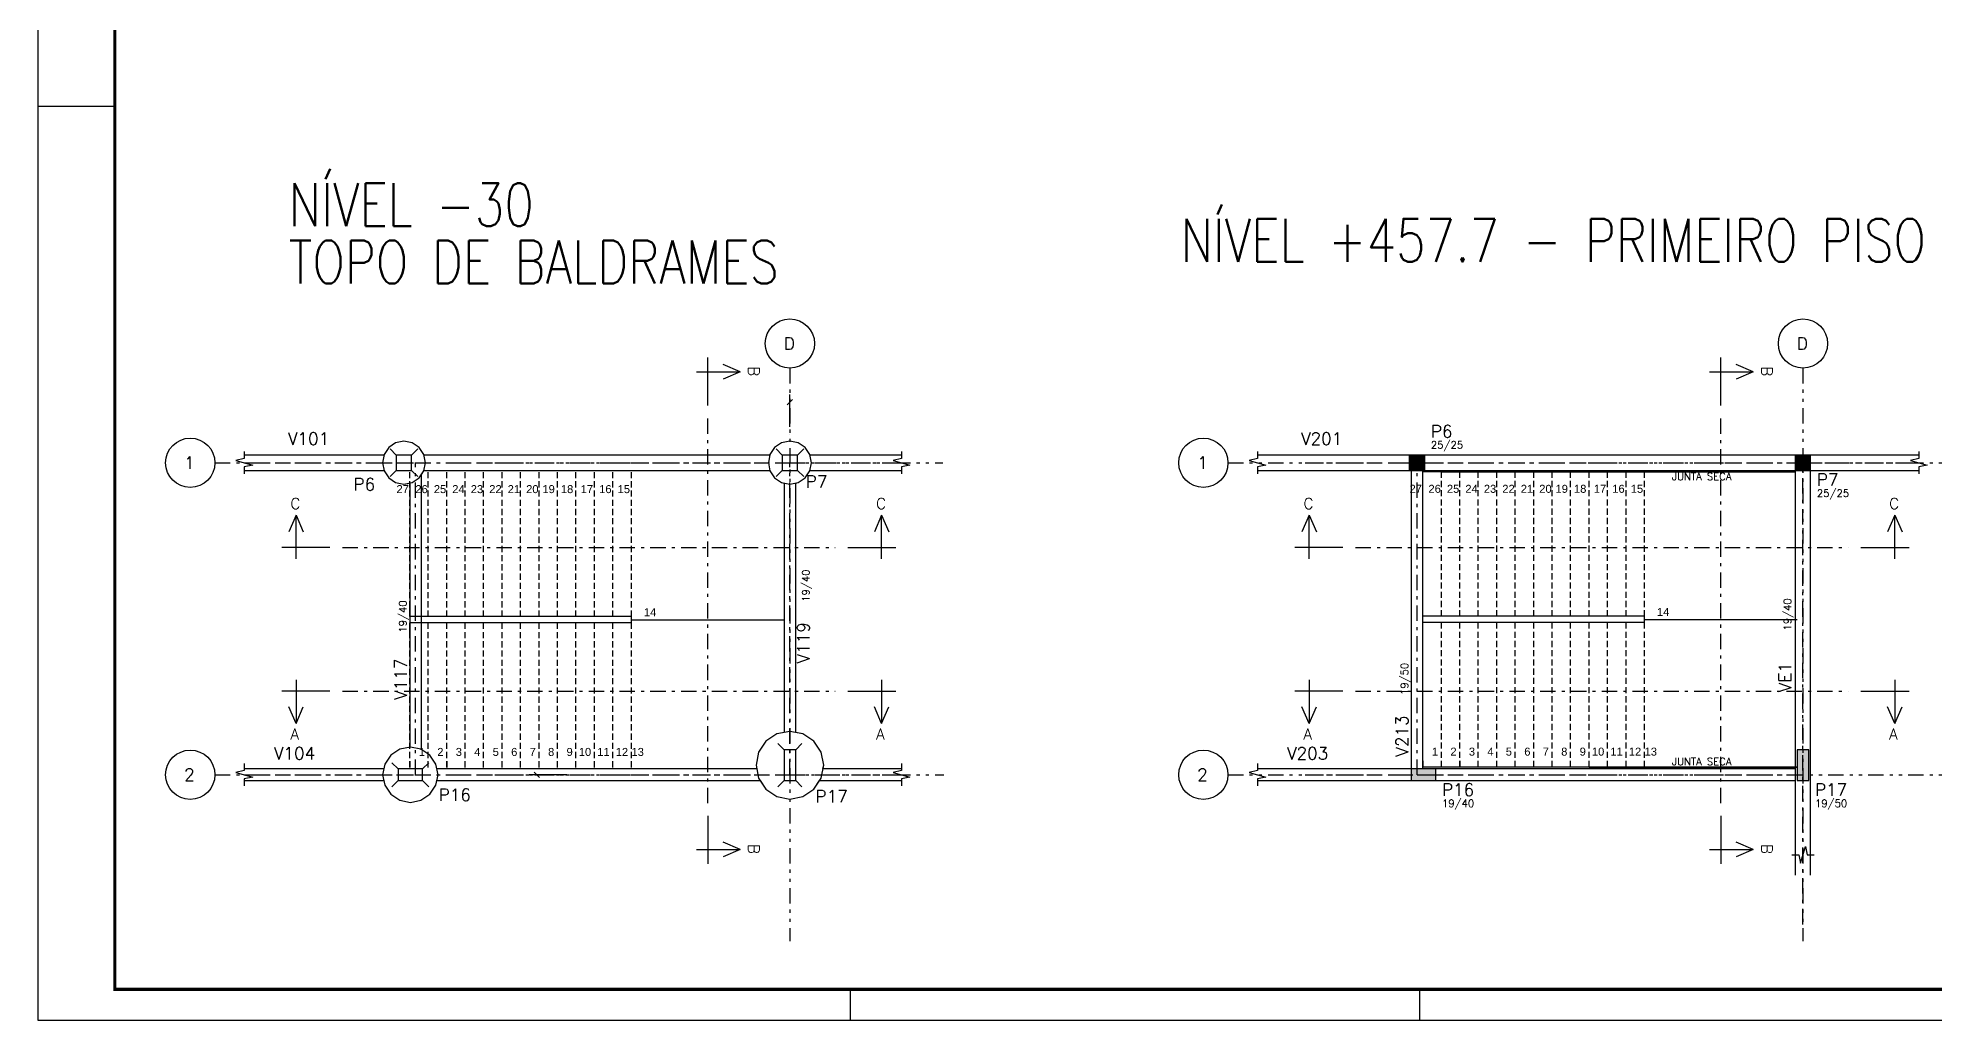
# Model space of a CAD drawing. Extents: x -2534 to -2415, y 70 to 154.
# Drawn here: x -2533.7 to -2472.1, y 70.2 to 102.1 of the extents above; entities that cross this region are included whole.
import ezdxf
from ezdxf.enums import TextEntityAlignment as Align

# ---------------------------------------------------------------- set-up
doc = ezdxf.new("R2010")
doc.units = 0
doc.header["$MEASUREMENT"] = 0
for name, pattern in [('CONTINU', [0]), ('DASHED', [0.75, 0.5, -0.25]), ('ESTILO_TQS_0003', [0.91, 0.5, -0.2, 0.01, -0.2]), ('ESTILO_TQS_0004', [1.12, 0.5, -0.2, 0.01, -0.2, 0.01, -0.2])]:
    doc.linetypes.add(name, pattern=pattern)
doc.layers.get('0').update_dxf_attribs({"linetype": 'CONTINUOUS'})
for name, color, linetype in [('1', 1, 'CONTINUOUS'), ('2', 2, 'CONTINUOUS'), ('3', 3, 'CONTINUOUS'), ('4', 4, 'CONTINUOUS'), ('6', 6, 'CONTINUOUS'), ('7', 7, 'CONTINUOUS'), ('ARQ-FOLHA', 7, 'CONTINUOUS'), ('COTA', 1, 'CONTINUOUS')]:
    doc.layers.add(name, color=color, linetype=linetype)
doc.layers.add('LC-Textos', color=3, linetype='CONTINUOUS', lineweight=20)
doc.styles.add('SIMPLEX', font='SIMPLEX.shx', dxfattribs={"width": 0.8})
doc.styles.get("Standard").update_dxf_attribs({"font": 'ROMANS.SHX'})
doc.styles.add('STYLE0', font='arial.ttf', dxfattribs={"height": 0.2})

# ---------------------------------------------------------------- blocks, each defined once
blk = doc.blocks.new('EDCA')
at = {"layer": '1', "linetype": 'Continuous'}
blk.add_line((311.767, 68.804), (314.247, 68.804), dxfattribs=at)
at = {"layer": 'COTA'}
for p, q in [((308.167, 71.104), (308.167, 71.204)), ((308.167, 71.104), (308.167, 71.204)), ((308.467, 71.104), (308.467, 71.204)), ((308.767, 71.104), (308.767, 71.204)), ((309.067, 71.104), (309.067, 71.204)), ((309.367, 71.104), (309.367, 71.204)), ((309.667, 71.104), (309.667, 71.204)), ((309.967, 71.104), (309.967, 71.204)), ((310.267, 71.104), (310.267, 71.204)), ((310.567, 71.104), (310.567, 71.204)), ((310.867, 71.104), (310.867, 71.204)), ((311.167, 71.104), (311.167, 71.204)), ((311.467, 71.104), (311.467, 71.204)), ((311.767, 71.104), (311.767, 71.204)), ((308.167, 68.854), (308.167, 69.004)), ((308.167, 68.854), (308.167, 68.954)), ((311.767, 68.854), (308.167, 68.854)), ((311.767, 68.754), (308.167, 68.754)), ((308.167, 68.604), (308.167, 68.754)), ((308.167, 68.654), (308.167, 68.754)), ((308.467, 68.854), (308.467, 68.954)), ((308.467, 68.654), (308.467, 68.754)), ((309.067, 68.854), (309.067, 68.954)), ((309.067, 68.654), (309.067, 68.754)), ((309.367, 68.854), (309.367, 68.954)), ((309.367, 68.654), (309.367, 68.754)), ((309.667, 68.854), (309.667, 68.954)), ((309.667, 68.654), (309.667, 68.754)), ((309.967, 68.854), (309.967, 68.954)), ((309.967, 68.654), (309.967, 68.754)), ((310.267, 68.854), (310.267, 68.954)), ((310.267, 68.654), (310.267, 68.754)), ((310.567, 68.854), (310.567, 68.954)), ((310.567, 68.654), (310.567, 68.754)), ((310.867, 68.854), (310.867, 68.954)), ((310.867, 68.654), (310.867, 68.754)), ((311.167, 68.854), (311.167, 68.954)), ((311.167, 68.654), (311.167, 68.754)), ((311.467, 68.854), (311.467, 68.954)), ((311.467, 68.654), (311.467, 68.754)), ((311.767, 68.654), (311.767, 68.954)), ((308.167, 66.404), (308.167, 66.504)), ((308.167, 66.404), (308.167, 66.504)), ((308.167, 66.504), (308.167, 66.404)), ((308.167, 66.404), (308.167, 66.504)), ((308.467, 66.404), (308.467, 66.504)), ((308.767, 66.404), (308.767, 66.504)), ((308.767, 66.504), (308.767, 66.404)), ((309.067, 66.404), (309.067, 66.504)), ((309.367, 66.404), (309.367, 66.504)), ((309.667, 66.404), (309.667, 66.504)), ((309.967, 66.404), (309.967, 66.504)), ((310.267, 66.404), (310.267, 66.504)), ((310.567, 66.404), (310.567, 66.504)), ((310.867, 66.404), (310.867, 66.504)), ((311.167, 66.404), (311.167, 66.504)), ((311.467, 66.404), (311.467, 66.504)), ((311.767, 66.404), (311.767, 66.504))]:
    blk.add_line(p, q, dxfattribs=at)
at = {"layer": 'COTA', "linetype": 'DASHED', "ltscale": 0.2}
for p, q in [((308.167, 69.004), (308.167, 71.204)), ((308.167, 69.004), (308.167, 71.054)), ((308.467, 69.004), (308.467, 71.054)), ((308.767, 68.854), (308.767, 71.054)), ((309.067, 69.004), (309.067, 71.054)), ((309.367, 69.004), (309.367, 71.054)), ((309.667, 69.004), (309.667, 71.054)), ((309.967, 69.004), (309.967, 71.054)), ((310.267, 69.004), (310.267, 71.054)), ((310.567, 69.004), (310.567, 71.054)), ((310.867, 69.004), (310.867, 71.054)), ((311.167, 69.004), (311.167, 71.054)), ((311.467, 69.004), (311.467, 71.054)), ((311.767, 69.004), (311.767, 71.054)), ((308.767, 66.554), (308.767, 68.754)), ((308.167, 66.554), (308.167, 68.604)), ((308.167, 66.554), (308.167, 68.604)), ((308.467, 66.554), (308.467, 68.604)), ((309.067, 66.554), (309.067, 68.604)), ((309.367, 66.554), (309.367, 68.604)), ((309.667, 66.554), (309.667, 68.604)), ((309.967, 66.554), (309.967, 68.604)), ((310.267, 66.554), (310.267, 68.604)), ((310.567, 66.554), (310.567, 68.604)), ((310.867, 66.554), (310.867, 68.604)), ((311.167, 66.554), (311.167, 68.604)), ((311.467, 66.554), (311.467, 68.604)), ((311.767, 66.554), (311.767, 68.604))]:
    blk.add_line(p, q, dxfattribs=at)
at = {"linetype": 'CONTINU', "style": 'STYLE0'}
for s, p in [('27', (308.051, 70.861)), ('26', (308.358, 70.861)), ('25', (308.658, 70.861)), ('24', (308.958, 70.861)), ('23', (309.258, 70.861)), ('22', (309.558, 70.861)), ('21', (309.858, 70.861)), ('20', (310.158, 70.861)), ('19', (310.422, 70.861)), ('18', (310.722, 70.861)), ('17', (311.044, 70.861)), ('16', (311.344, 70.861)), ('15', (311.644, 70.861)), ('14', (312.07, 68.86)), ('1', (308.364, 66.59)), ('2', (308.664, 66.59)), ('3', (308.964, 66.59)), ('4', (309.264, 66.59)), ('5', (309.564, 66.59)), ('6', (309.864, 66.59)), ('7', (310.164, 66.59)), ('8', (310.464, 66.59)), ('9', (310.764, 66.59)), ('10', (311.013, 66.59)), ('11', (311.313, 66.59)), ('12', (311.613, 66.59)), ('13', (311.869, 66.59))]:
    blk.add_text(s, height=0.13, dxfattribs=at).set_placement(p, align=Align.CENTER)
blk = doc.blocks.new('fla0')
at = {"layer": 'ARQ-FOLHA'}
for p, q in [((4982.29, 1431.998), (4982.29, 1347.898)), ((4982.29, 1377.598), (4984.79, 1377.598)), ((5008.69, 1347.898), (5008.69, 1348.898)), ((5027.19, 1347.898), (5027.19, 1348.898))]:
    blk.add_line(p, q, dxfattribs=at)
at = {"layer": 'ARQ-FOLHA', "const_width": 0.1}
blk.add_lwpolyline([(5100.19, 1430.998), (4984.79, 1430.998), (4984.79, 1348.898), (5100.19, 1348.898), (5100.19, 1430.998)], dxfattribs=at)
at = {"layer": 'ARQ-FOLHA'}
blk.add_lwpolyline([(4982.29, 1347.898), (5101.19, 1347.898)], dxfattribs=at)

msp = doc.modelspace()

# ---------------------------------------------------------------- linework, layer by layer
at = {"layer": '1', "linetype": 'Continuous'}
for p, q in [((-2509.365, 90.192), (-2509.188, 90.368)), ((-2509.365, 90.192), (-2509.188, 90.368)), ((-2509.277, 89.473), (-2509.277, 90.53)), ((-2509.277, 89.473), (-2509.277, 90.53)), ((-2522.067, 88.559), (-2522.267, 88.759)), ((-2521.567, 88.559), (-2521.367, 88.759)), ((-2509.527, 88.559), (-2509.727, 88.759)), ((-2509.027, 88.559), (-2508.827, 88.759)), ((-2527.002, 88.446), (-2527.274, 88.386)), ((-2527.274, 88.386), (-2526.73, 88.232)), ((-2527.002, 88.672), (-2527.002, 88.446)), ((-2526.73, 88.232), (-2527.002, 88.172)), ((-2527.002, 88.172), (-2527.002, 87.946)), ((-2505.648, 88.446), (-2505.92, 88.386)), ((-2505.92, 88.386), (-2505.376, 88.232)), ((-2505.648, 88.672), (-2505.648, 88.446)), ((-2505.376, 88.232), (-2505.648, 88.172)), ((-2505.648, 88.172), (-2505.648, 87.946)), ((-2494.088, 88.446), (-2494.36, 88.386)), ((-2494.36, 88.386), (-2493.816, 88.232)), ((-2494.088, 88.672), (-2494.088, 88.446)), ((-2493.816, 88.232), (-2494.088, 88.172)), ((-2494.088, 88.172), (-2494.088, 87.946)), ((-2472.6, 88.446), (-2472.872, 88.386)), ((-2472.872, 88.386), (-2472.328, 88.232)), ((-2472.6, 88.672), (-2472.6, 88.446)), ((-2472.328, 88.232), (-2472.6, 88.172)), ((-2472.6, 88.172), (-2472.6, 87.946)), ((-2522.067, 88.059), (-2522.267, 87.859)), ((-2521.567, 88.059), (-2521.367, 87.859)), ((-2509.527, 88.059), (-2509.727, 87.859)), ((-2509.027, 88.059), (-2508.827, 87.859)), ((-2476.612, 88.019), (-2488.712, 88.019)), ((-2488.112, 88.019), (-2476.612, 88.019)), ((-2509.467, 78.979), (-2509.667, 79.179)), ((-2509.087, 78.979), (-2508.887, 79.179)), ((-2527.002, 78.306), (-2527.274, 78.246)), ((-2527.274, 78.246), (-2526.73, 78.092)), ((-2527.002, 78.532), (-2527.002, 78.306)), ((-2522.008, 78.359), (-2522.208, 78.559)), ((-2521.208, 78.359), (-2521.008, 78.559)), ((-2517.407, 78.081), (-2517.584, 78.257)), ((-2505.648, 78.306), (-2505.92, 78.246)), ((-2505.92, 78.246), (-2505.376, 78.092)), ((-2505.648, 78.532), (-2505.648, 78.306)), ((-2494.088, 78.306), (-2494.36, 78.246)), ((-2494.36, 78.246), (-2493.816, 78.092)), ((-2494.088, 78.532), (-2494.088, 78.306)), ((-2476.552, 78.419), (-2488.712, 78.419)), ((-2483.312, 78.419), (-2476.552, 78.419)), ((-2526.73, 78.092), (-2527.002, 78.032)), ((-2527.002, 78.032), (-2527.002, 77.806)), ((-2522.008, 77.979), (-2522.208, 77.779)), ((-2521.208, 77.979), (-2521.008, 77.779)), ((-2516.521, 78.169), (-2517.745, 78.169)), ((-2509.467, 77.979), (-2509.667, 77.779)), ((-2509.087, 77.979), (-2508.887, 77.779)), ((-2505.376, 78.092), (-2505.648, 78.032)), ((-2505.648, 78.032), (-2505.648, 77.806)), ((-2493.816, 78.092), (-2494.088, 78.032)), ((-2494.088, 78.032), (-2494.088, 77.806)), ((-2476.439, 75.296), (-2476.285, 75.84)), ((-2476.285, 75.84), (-2476.225, 75.568)), ((-2476.725, 75.568), (-2476.499, 75.568)), ((-2476.499, 75.568), (-2476.439, 75.296)), ((-2476.225, 75.568), (-2475.999, 75.568))]:
    msp.add_line(p, q, dxfattribs=at)
for points in [[(-2488.652, 88.059), (-2488.652, 88.559), (-2489.152, 88.559)], [(-2488.652, 88.059), (-2489.152, 88.559), (-2489.152, 88.059)], [(-2476.612, 88.059), (-2476.112, 88.059), (-2476.112, 88.559)], [(-2476.612, 88.059), (-2476.112, 88.559), (-2476.612, 88.559)], [(-2476.612, 88.059), (-2476.612, 88.559), (-2476.612, 88.059)], [(-2488.652, 88.059), (-2489.152, 88.059), (-2488.652, 88.059)], [(-2476.552, 77.979), (-2476.172, 77.979), (-2476.172, 78.979)], [(-2476.552, 77.979), (-2476.172, 78.979), (-2476.552, 78.979)], [(-2476.552, 77.979), (-2476.552, 78.979), (-2476.552, 77.979)], [(-2488.291, 77.979), (-2488.291, 78.359), (-2489.091, 78.359)], [(-2488.291, 77.979), (-2489.091, 78.359), (-2489.091, 77.979)], [(-2488.291, 77.979), (-2489.091, 77.979), (-2488.291, 77.979)]]:
    msp.add_solid(points, dxfattribs=at)
at = {"layer": '2', "linetype": 'ESTILO_TQS_0003'}
for p, q in [((-2527.002, 88.309), (-2521.437, 88.309)), ((-2521.437, 88.309), (-2509.277, 88.309)), ((-2521.437, 78.169), (-2521.437, 88.309)), ((-2509.282, 88.309), (-2505.648, 88.309)), ((-2509.277, 78.169), (-2509.277, 88.309)), ((-2492.537, 88.309), (-2488.902, 88.309)), ((-2488.902, 88.309), (-2476.362, 88.309)), ((-2488.902, 78.169), (-2488.902, 88.309)), ((-2476.362, 73.305), (-2476.362, 88.309)), ((-2476.356, 88.309), (-2472.6, 88.309)), ((-2527.002, 78.169), (-2521.437, 78.169)), ((-2521.437, 78.169), (-2509.277, 78.169)), ((-2509.277, 78.169), (-2505.648, 78.169)), ((-2492.537, 78.169), (-2488.902, 78.169)), ((-2488.902, 78.169), (-2476.362, 78.169))]:
    msp.add_line(p, q, dxfattribs=at)
at = {"layer": '2', "linetype": 'Continuous'}
for p, q in [((-2521.817, 88.309), (-2521.817, 88.309)), ((-2521.817, 88.309), (-2521.817, 88.309)), ((-2509.277, 88.309), (-2509.277, 88.309)), ((-2509.277, 88.309), (-2509.277, 88.309)), ((-2488.902, 88.309), (-2488.902, 88.309)), ((-2476.362, 88.309), (-2476.362, 88.309)), ((-2509.277, 78.479), (-2509.277, 78.479)), ((-2509.277, 78.479), (-2509.277, 78.479)), ((-2476.362, 78.479), (-2476.362, 78.479)), ((-2521.608, 78.169), (-2521.608, 78.169)), ((-2521.608, 78.169), (-2521.608, 78.169)), ((-2488.691, 78.169), (-2488.691, 78.169))]:
    msp.add_line(p, q, dxfattribs=at)
at = {"layer": '3', "linetype": 'Continuous'}
for p, q in [((-2509.277, 89.223), (-2509.277, 89.223)), ((-2509.277, 89.223), (-2509.277, 89.223)), ((-2522.918, 88.309), (-2522.918, 88.309)), ((-2521.817, 88.559), (-2521.817, 88.559)), ((-2521.817, 88.559), (-2521.817, 88.559)), ((-2521.817, 88.559), (-2521.817, 88.559)), ((-2521.437, 88.309), (-2521.437, 88.309)), ((-2521.608, 78.359), (-2521.608, 78.359)), ((-2521.608, 77.979), (-2521.608, 77.979)), ((-2521.608, 77.979), (-2521.608, 77.979)), ((-2516.271, 78.169), (-2516.271, 78.169))]:
    msp.add_line(p, q, dxfattribs=at)
for points in [[(-2522.467, 88.559), (-2527.002, 88.559)], [(-2509.927, 88.559), (-2521.166, 88.559)], [(-2505.648, 88.559), (-2508.626, 88.559)], [(-2489.152, 88.559), (-2494.088, 88.559)], [(-2476.612, 88.559), (-2488.652, 88.559)], [(-2472.6, 88.559), (-2476.112, 88.559)], [(-2527.002, 88.059), (-2522.467, 88.059)], [(-2521.627, 87.647), (-2521.627, 79.065)], [(-2521.247, 78.989), (-2521.247, 87.926)], [(-2521.166, 88.059), (-2509.927, 88.059)], [(-2509.467, 87.647), (-2509.467, 79.541)], [(-2509.087, 79.541), (-2509.087, 87.647)], [(-2508.626, 88.059), (-2505.648, 88.059)], [(-2494.088, 88.059), (-2489.152, 88.059)], [(-2489.092, 88.059), (-2489.092, 78.359)], [(-2488.712, 78.359), (-2488.712, 88.059)], [(-2488.652, 88.059), (-2476.612, 88.059)], [(-2476.612, 88.059), (-2476.612, 78.359)], [(-2476.112, 78.169), (-2476.112, 88.059)], [(-2476.112, 88.059), (-2472.6, 88.059)], [(-2522.47, 78.359), (-2527.002, 78.359)], [(-2510.353, 78.359), (-2520.745, 78.359)], [(-2505.648, 78.359), (-2508.201, 78.359)], [(-2489.092, 78.359), (-2494.088, 78.359)], [(-2476.612, 78.359), (-2488.291, 78.359)], [(-2476.612, 78.359), (-2476.612, 77.979)], [(-2527.002, 77.979), (-2522.47, 77.979)], [(-2520.745, 77.979), (-2510.24, 77.979)], [(-2508.313, 77.979), (-2505.648, 77.979)], [(-2494.088, 77.979), (-2489.091, 77.979)], [(-2488.291, 77.979), (-2476.612, 77.979)], [(-2476.612, 77.979), (-2476.612, 74.909)], [(-2476.112, 74.909), (-2476.112, 78.169)]]:
    msp.add_lwpolyline(points, dxfattribs=at)
at = {"layer": '4', "linetype": 'Continuous'}
for p, q in [((-2512.313, 91.265), (-2510.897, 91.265)), ((-2511.947, 90.167), (-2511.947, 91.728)), ((-2510.897, 91.265), (-2511.444, 91.501)), ((-2510.897, 91.265), (-2511.444, 91.028)), ((-2479.399, 91.265), (-2477.982, 91.265)), ((-2479.032, 90.167), (-2479.032, 91.728)), ((-2477.982, 91.265), (-2478.529, 91.501)), ((-2477.982, 91.265), (-2478.529, 91.028)), ((-2525.322, 86.606), (-2525.558, 86.059)), ((-2525.322, 85.19), (-2525.322, 86.606)), ((-2525.322, 86.606), (-2525.086, 86.059)), ((-2506.295, 86.606), (-2506.531, 86.059)), ((-2506.295, 85.19), (-2506.295, 86.606)), ((-2506.295, 86.606), (-2506.059, 86.059)), ((-2492.407, 86.606), (-2492.644, 86.059)), ((-2492.407, 85.19), (-2492.407, 86.606)), ((-2492.407, 86.606), (-2492.171, 86.059)), ((-2473.38, 86.606), (-2473.617, 86.059)), ((-2473.38, 85.19), (-2473.38, 86.606)), ((-2473.38, 86.606), (-2473.144, 86.059)), ((-2524.224, 85.556), (-2525.785, 85.556)), ((-2507.393, 85.556), (-2505.832, 85.556)), ((-2491.309, 85.556), (-2492.871, 85.556)), ((-2474.479, 85.556), (-2472.917, 85.556)), ((-2524.224, 80.882), (-2525.785, 80.882)), ((-2525.322, 81.248), (-2525.322, 79.832)), ((-2507.393, 80.882), (-2505.832, 80.882)), ((-2506.295, 81.248), (-2506.295, 79.832)), ((-2491.309, 80.882), (-2492.871, 80.882)), ((-2492.407, 81.248), (-2492.407, 79.832)), ((-2474.479, 80.882), (-2472.917, 80.882)), ((-2473.38, 81.248), (-2473.38, 79.832)), ((-2525.322, 79.832), (-2525.558, 80.379)), ((-2525.322, 79.832), (-2525.086, 80.379)), ((-2506.295, 79.832), (-2506.531, 80.379)), ((-2506.295, 79.832), (-2506.059, 80.379)), ((-2492.407, 79.832), (-2492.644, 80.379)), ((-2492.407, 79.832), (-2492.171, 80.379)), ((-2473.38, 79.832), (-2473.617, 80.379)), ((-2473.38, 79.832), (-2473.144, 80.379)), ((-2511.947, 76.835), (-2511.947, 75.274)), ((-2479.032, 76.835), (-2479.032, 75.274)), ((-2510.897, 75.737), (-2511.444, 75.973)), ((-2477.982, 75.737), (-2478.529, 75.973)), ((-2512.313, 75.737), (-2510.897, 75.737)), ((-2510.897, 75.737), (-2511.444, 75.501)), ((-2479.399, 75.737), (-2477.982, 75.737)), ((-2477.982, 75.737), (-2478.529, 75.501))]:
    msp.add_line(p, q, dxfattribs=at)
at = {"layer": '4', "linetype": 'ESTILO_TQS_0004'}
for p, q in [((-2509.277, 91.385), (-2509.277, 72.756)), ((-2476.362, 91.385), (-2476.362, 72.756)), ((-2527.958, 88.309), (-2504.303, 88.309)), ((-2495.043, 88.309), (-2470.641, 88.309)), ((-2527.958, 78.169), (-2504.274, 78.169)), ((-2495.043, 78.169), (-2470.602, 78.169))]:
    msp.add_line(p, q, dxfattribs=at)
at = {"layer": '4', "linetype": 'ESTILO_TQS_0003'}
for p, q in [((-2511.947, 77.247), (-2511.947, 89.755)), ((-2479.032, 77.247), (-2479.032, 89.755)), ((-2523.812, 85.556), (-2507.805, 85.556)), ((-2490.898, 85.556), (-2474.89, 85.556)), ((-2523.812, 80.882), (-2507.805, 80.882)), ((-2490.898, 80.882), (-2474.89, 80.882))]:
    msp.add_line(p, q, dxfattribs=at)
at = {"layer": '4', "linetype": 'Continuous'}
for points in [[(-2521.117, 88.309), (-2521.17, 88.577), (-2521.322, 88.804), (-2521.549, 88.956), (-2521.817, 89.009), (-2522.085, 88.956), (-2522.312, 88.804), (-2522.463, 88.577), (-2522.517, 88.309), (-2522.463, 88.041), (-2522.312, 87.814), (-2522.085, 87.662), (-2521.817, 87.609), (-2521.549, 87.662), (-2521.322, 87.814), (-2521.17, 88.041), (-2521.117, 88.309)], [(-2522.312, 88.804), (-2522.463, 88.577)], [(-2522.085, 88.956), (-2522.312, 88.804)], [(-2521.817, 89.009), (-2522.085, 88.956)], [(-2521.549, 88.956), (-2521.817, 89.009)], [(-2521.322, 88.804), (-2521.549, 88.956)], [(-2521.17, 88.577), (-2521.322, 88.804)], [(-2508.577, 88.309), (-2508.63, 88.577), (-2508.782, 88.804), (-2509.009, 88.956), (-2509.277, 89.009), (-2509.545, 88.956), (-2509.772, 88.804), (-2509.923, 88.577), (-2509.977, 88.309), (-2509.923, 88.041), (-2509.772, 87.814), (-2509.545, 87.662), (-2509.277, 87.609), (-2509.009, 87.662), (-2508.782, 87.814), (-2508.63, 88.041), (-2508.577, 88.309)], [(-2509.772, 88.804), (-2509.923, 88.577)], [(-2509.545, 88.956), (-2509.772, 88.804)], [(-2509.277, 89.009), (-2509.545, 88.956)], [(-2509.009, 88.956), (-2509.277, 89.009)], [(-2508.782, 88.804), (-2509.009, 88.956)], [(-2508.63, 88.577), (-2508.782, 88.804)], [(-2522.463, 88.577), (-2522.467, 88.559)], [(-2521.166, 88.559), (-2521.17, 88.577)], [(-2509.923, 88.577), (-2509.927, 88.559)], [(-2508.626, 88.559), (-2508.63, 88.577)], [(-2522.467, 88.059), (-2522.463, 88.041)], [(-2522.463, 88.041), (-2522.312, 87.814)], [(-2522.312, 87.814), (-2522.085, 87.662)], [(-2522.085, 87.662), (-2521.817, 87.609)], [(-2521.817, 87.609), (-2521.627, 87.647)], [(-2521.247, 87.926), (-2521.17, 88.041)], [(-2521.17, 88.041), (-2521.166, 88.059)], [(-2509.927, 88.059), (-2509.923, 88.041)], [(-2509.923, 88.041), (-2509.772, 87.814)], [(-2509.772, 87.814), (-2509.545, 87.662)], [(-2509.545, 87.662), (-2509.467, 87.647)], [(-2509.087, 87.647), (-2509.009, 87.662)], [(-2509.009, 87.662), (-2508.782, 87.814)], [(-2508.782, 87.814), (-2508.63, 88.041)], [(-2508.63, 88.041), (-2508.626, 88.059)], [(-2508.177, 78.479), (-2508.26, 78.9), (-2508.499, 79.257), (-2508.856, 79.495), (-2509.277, 79.579), (-2509.698, 79.495), (-2510.055, 79.257), (-2510.293, 78.9), (-2510.377, 78.479), (-2510.293, 78.058), (-2510.055, 77.701), (-2509.698, 77.463), (-2509.277, 77.379), (-2508.856, 77.463), (-2508.499, 77.701), (-2508.26, 78.058), (-2508.177, 78.479)], [(-2509.698, 79.495), (-2510.055, 79.257)], [(-2509.467, 79.541), (-2509.698, 79.495)], [(-2508.856, 79.495), (-2509.087, 79.541)], [(-2508.499, 79.257), (-2508.856, 79.495)], [(-2520.708, 78.169), (-2520.776, 78.513), (-2520.971, 78.805), (-2521.263, 79), (-2521.608, 79.069), (-2521.952, 79), (-2522.244, 78.805), (-2522.439, 78.513), (-2522.508, 78.169), (-2522.439, 77.825), (-2522.244, 77.533), (-2521.952, 77.337), (-2521.608, 77.269), (-2521.263, 77.337), (-2520.971, 77.533), (-2520.776, 77.825), (-2520.708, 78.169)], [(-2510.293, 78.9), (-2510.377, 78.479)], [(-2510.055, 79.257), (-2510.293, 78.9)], [(-2508.26, 78.9), (-2508.499, 79.257)], [(-2508.177, 78.479), (-2508.26, 78.9)], [(-2522.439, 78.513), (-2522.47, 78.359)], [(-2522.244, 78.805), (-2522.439, 78.513)], [(-2520.776, 78.513), (-2520.971, 78.805)], [(-2520.745, 78.359), (-2520.776, 78.513)], [(-2510.377, 78.479), (-2510.353, 78.359)], [(-2508.201, 78.359), (-2508.177, 78.479)], [(-2522.47, 77.979), (-2522.439, 77.825)], [(-2522.439, 77.825), (-2522.244, 77.533)], [(-2520.971, 77.533), (-2520.776, 77.825)], [(-2520.776, 77.825), (-2520.745, 77.979)], [(-2510.24, 77.979), (-2510.055, 77.701)], [(-2510.055, 77.701), (-2509.698, 77.463)], [(-2508.856, 77.463), (-2508.499, 77.701)], [(-2508.499, 77.701), (-2508.313, 77.979)], [(-2522.244, 77.533), (-2521.952, 77.337)], [(-2521.952, 77.337), (-2521.608, 77.269)], [(-2521.608, 77.269), (-2521.263, 77.337)], [(-2521.263, 77.337), (-2520.971, 77.533)], [(-2509.698, 77.463), (-2509.277, 77.379)], [(-2509.277, 77.379), (-2508.856, 77.463)]]:
    msp.add_lwpolyline(points, dxfattribs=at)
for centre in [(-2509.277, 92.185), (-2476.362, 92.185), (-2528.758, 88.309), (-2495.843, 88.309), (-2528.758, 78.169), (-2495.843, 78.169)]:
    msp.add_circle(centre, 0.8, dxfattribs=at)
at = {"layer": '6', "linetype": 'Continuous'}
for points in [[(-2521.567, 88.059), (-2521.567, 88.559), (-2522.067, 88.559), (-2522.067, 88.059), (-2521.567, 88.059)], [(-2509.527, 88.059), (-2509.027, 88.059), (-2509.027, 88.559), (-2509.527, 88.559), (-2509.527, 88.059)], [(-2488.652, 88.059), (-2488.652, 88.559), (-2489.152, 88.559), (-2489.152, 88.059), (-2488.652, 88.059)], [(-2476.612, 88.059), (-2476.112, 88.059), (-2476.112, 88.559), (-2476.612, 88.559), (-2476.612, 88.059)], [(-2509.467, 77.979), (-2509.087, 77.979), (-2509.087, 78.979), (-2509.467, 78.979), (-2509.467, 77.979)], [(-2476.552, 77.979), (-2476.172, 77.979), (-2476.172, 78.979), (-2476.552, 78.979), (-2476.552, 77.979)], [(-2521.208, 77.979), (-2521.208, 78.359), (-2522.008, 78.359), (-2522.008, 77.979), (-2521.208, 77.979)], [(-2488.291, 77.979), (-2488.291, 78.359), (-2489.091, 78.359), (-2489.091, 77.979), (-2488.291, 77.979)]]:
    msp.add_lwpolyline(points, dxfattribs=at)

# ---------------------------------------------------------------- block references
msp.add_blockref('fla0', (-7515.997, -1277.704))
at = {"linetype": 'Continuous', "xscale": 2, "yscale": 2, "zscale": 2}
for p in [(-3137.96, -54.4), (-3105.045, -54.39)]:
    msp.add_blockref('EDCA', p, dxfattribs=at)

# ---------------------------------------------------------------- texts
at = {"layer": '4', "linetype": 'Continuous'}
for s, height, p in [('D', 0.4, (-2509.477, 91.985)), ('D', 0.4, (-2476.562, 91.985)), ('1', 0.4, (-2528.958, 88.109)), ('1', 0.4, (-2496.043, 88.109)), ('C', 0.36, (-2525.504, 86.802)), ('C', 0.36, (-2506.477, 86.802)), ('C', 0.36, (-2492.589, 86.802)), ('C', 0.36, (-2473.562, 86.802)), ('A', 0.36, (-2525.504, 79.31)), ('A', 0.36, (-2506.477, 79.31)), ('A', 0.36, (-2492.589, 79.31)), ('A', 0.36, (-2473.562, 79.31)), ('2', 0.4, (-2528.958, 77.969)), ('2', 0.4, (-2496.043, 77.969))]:
    msp.add_text(s, height=height, dxfattribs=at).set_placement(p)
for p in [(-2510.628, 91.446), (-2477.713, 91.446), (-2510.628, 75.918), (-2477.713, 75.918)]:
    msp.add_text('B', height=0.36, rotation=270, dxfattribs=at).set_placement(p)
at = {"layer": '6', "linetype": 'Continuous'}
for s, p in [('P6', (-2488.452, 89.128)), ('V101', (-2525.583, 88.895)), ('V201', (-2492.668, 88.895)), ('P6', (-2523.455, 87.409)), ('P7', (-2508.764, 87.493)), ('P7', (-2475.912, 87.559)), ('V104', (-2526.038, 78.667)), ('V203', (-2493.123, 78.667)), ('P16', (-2520.687, 77.316)), ('P17', (-2508.446, 77.265)), ('P16', (-2488.091, 77.479)), ('P17', (-2475.972, 77.479))]:
    msp.add_text(s, height=0.4, dxfattribs=at).set_placement(p)
for s, p in [('V119', (-2508.639, 81.789)), ('V117', (-2521.724, 80.605)), ('VE1', (-2476.746, 80.854)), ('V213', (-2489.192, 78.759))]:
    msp.add_text(s, height=0.4, rotation=90, dxfattribs=at).set_placement(p)
at = {"layer": '7', "linetype": 'Continuous'}
for s, p in [('25/25', (-2488.452, 88.768)), ('JUNTA SECA', (-2480.617, 87.745)), ('25/25', (-2475.912, 87.199)), ('JUNTA SECA', (-2480.617, 78.477)), ('19/40', (-2488.091, 77.119)), ('19/50', (-2475.972, 77.119))]:
    msp.add_text(s, height=0.24, dxfattribs=at).set_placement(p)
for s, p in [('19/40', (-2508.639, 83.789)), ('19/40', (-2521.733, 82.786)), ('19/40', (-2476.746, 82.854)), ('19/50', (-2489.192, 80.759))]:
    msp.add_text(s, height=0.24, rotation=90, dxfattribs=at).set_placement(p)
at = {"layer": 'LC-Textos', "color": 4, "char_height": 1.39887, "width": 35.89205, "attachment_point": 7, "line_spacing_factor": 0.798, "style": 'SIMPLEX'}
for s, insert in [('NÍVEL -30\\PTOPO DE BALDRAMES', (-2525.559, 94.138)), ('NÍVEL +457.7 - PRIMEIRO PISO', (-2496.585, 94.843))]:
    msp.add_mtext(s, dxfattribs=dict(at, insert=insert))

doc.saveas('drawing.dxf')
